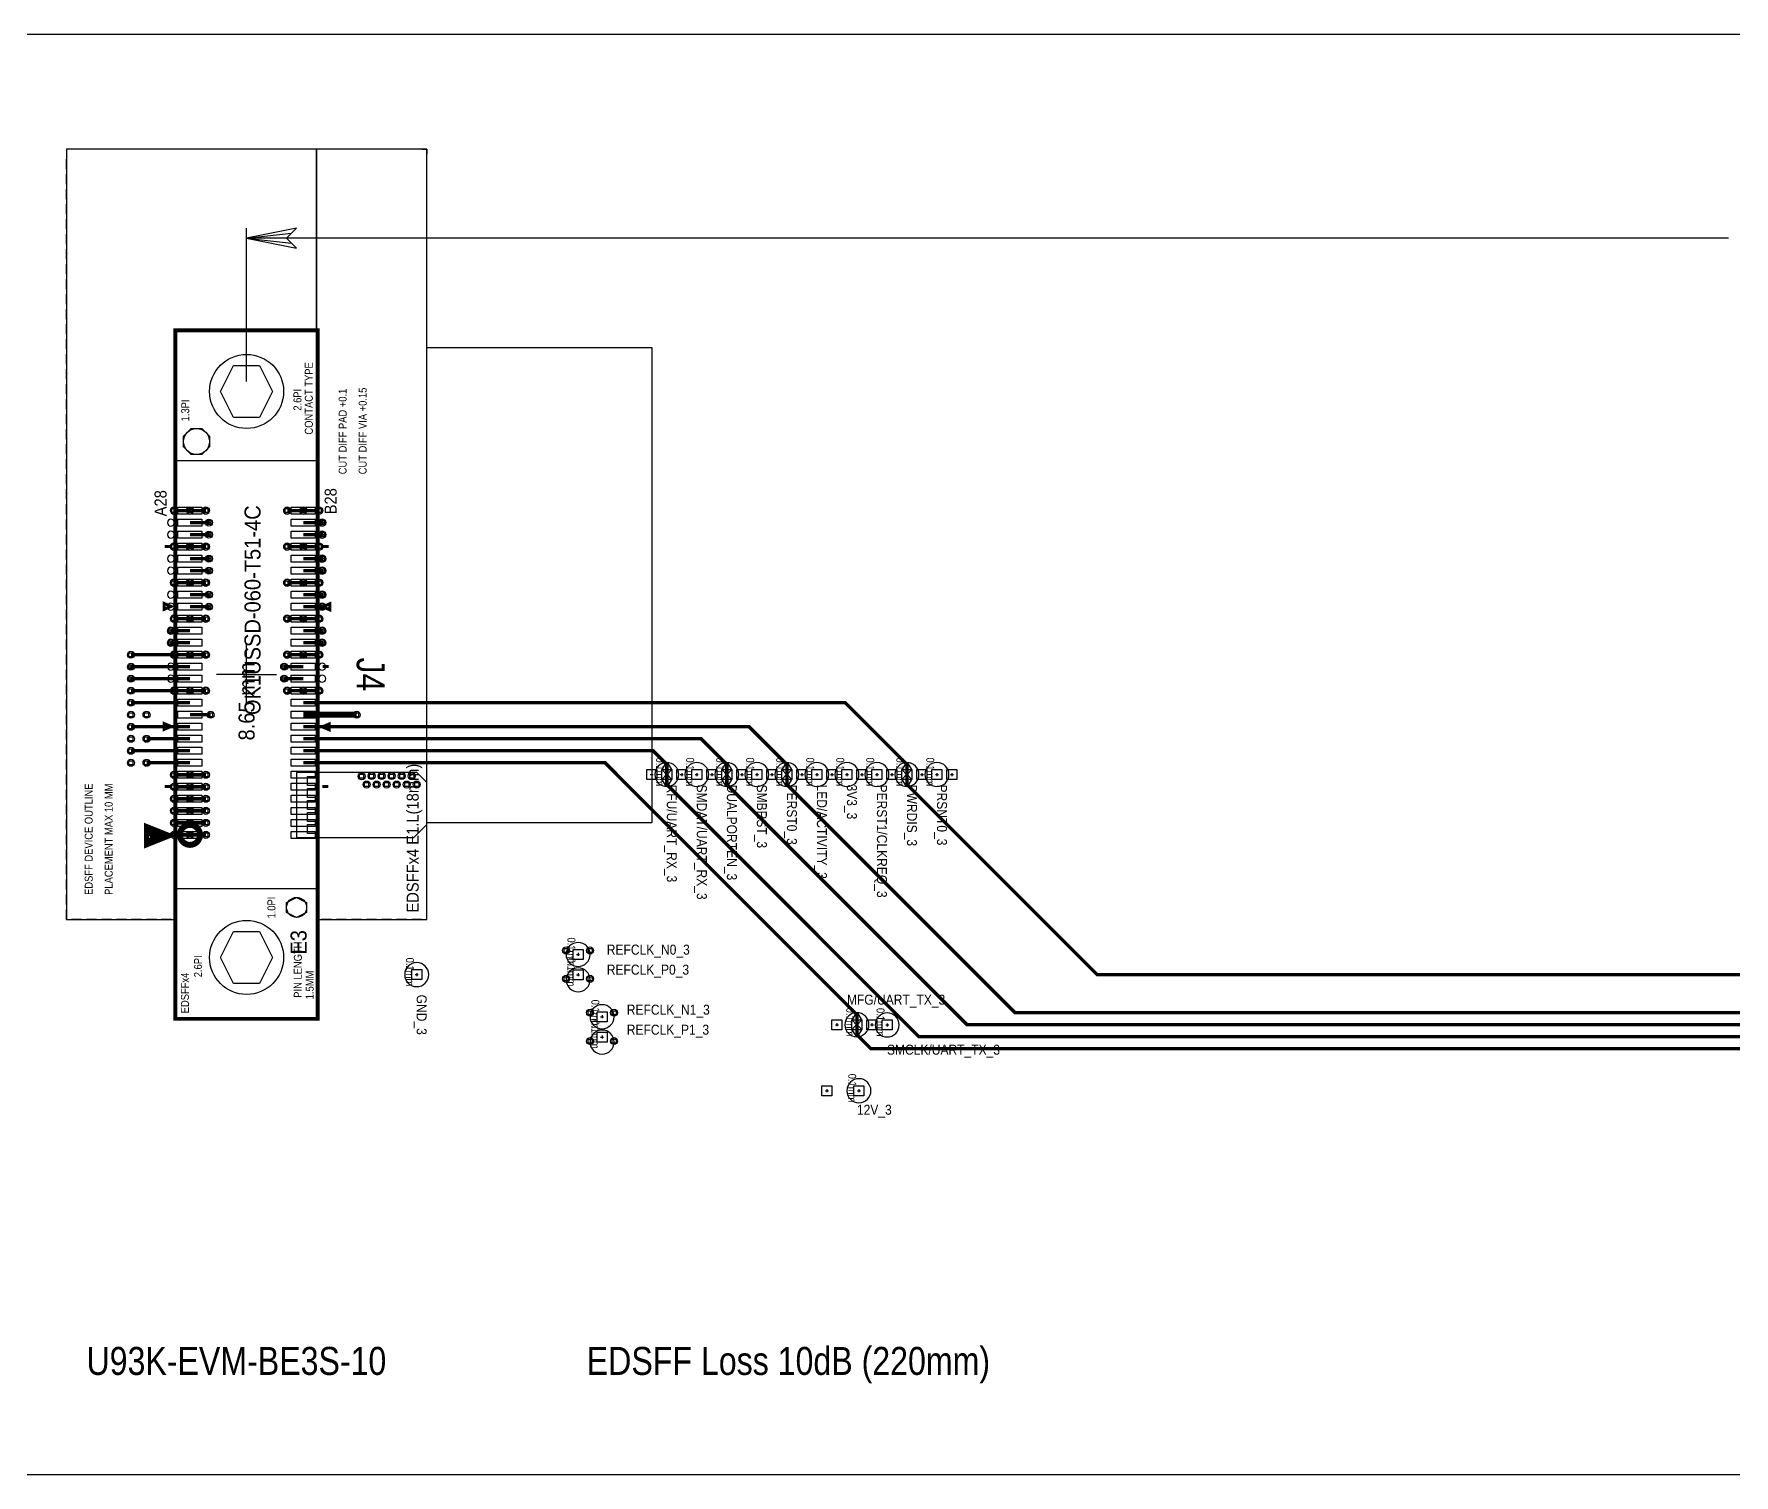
# Model space of a CAD drawing. Extents: x -65 to 700, y -155 to 755.
# Drawn here: x 12.4 to 97.3, y 225 to 297 of the extents above; entities that cross this region are included whole.
import ezdxf
from ezdxf.enums import TextEntityAlignment as Align

# ---------------------------------------------------------------- set-up
doc = ezdxf.new("R2010")
doc.units = 0
for name, color, linetype in [('BOARD_GEOMETRY_DIMENSION', 212, 'CONTINUOUS'), ('BOARD_GEOMETRY_OUTLINE', 254, 'CONTINUOUS'), ('BOARD_GEOMETRY_SILKSCREEN_TOP', 1, 'CONTINUOUS'), ('COMPONENT_VALUE_ASSEMBLY_TOP', 254, 'CONTINUOUS'), ('ETCH_TOP', 72, 'CONTINUOUS'), ('MANUFACTURING_NCBACKDRILL-16-4', 85, 'CONTINUOUS'), ('MANUFACTURING_NCBACKDRILL-16-6', 85, 'CONTINUOUS'), ('MANUFACTURING_NCLEGEND-1-16', 85, 'CONTINUOUS'), ('PACKAGE_GEOMETRY_ASSEMBLY_TOP', 142, 'CONTINUOUS'), ('PACKAGE_GEOMETRY_DISPLAY_TOP', 6, 'CONTINUOUS'), ('PACKAGE_GEOMETRY_PLACE_BOUND_TO', 85, 'CONTINUOUS'), ('PACKAGE_GEOMETRY_SILKSCREEN_TOP', 150, 'CONTINUOUS'), ('PIN_TOP', 72, 'CONTINUOUS'), ('REF_DES_SILKSCREEN_TOP', 150, 'CONTINUOUS'), ('VIA_CLASS_TOP', 72, 'CONTINUOUS')]:
    doc.layers.add(name, color=color, linetype=linetype)

# ---------------------------------------------------------------- blocks, each defined once
blk = doc.blocks.new('FIGURE_SQUARE')
blk.add_lwpolyline([(-0.5, -0.5), (-0.5, 0.5), (0.5, 0.5), (0.5, -0.5)], close=True)
blk = doc.blocks.new('FIGURE_CROSS')
for points in [[(-0.5, 0), (0.5, 0)], [(0, 0.5), (0, -0.5)]]:
    blk.add_lwpolyline(points)
blk = doc.blocks.new('FIGURE_HEX')
blk.add_lwpolyline([(-0.5, 0), (-0.25, 0.5), (0.25, 0.5), (0.5, 0), (0.25, -0.5), (-0.25, -0.5)], close=True)
blk = doc.blocks.new('FIGURE_OCT')
blk.add_lwpolyline([(-0.5, -0.2071), (-0.5, 0.2071), (-0.2071, 0.5), (0.2071, 0.5), (0.5, 0.2071), (0.5, -0.2071), (0.2071, -0.5), (-0.2071, -0.5)], close=True)

msp = doc.modelspace()

# ---------------------------------------------------------------- linework, layer by layer
at = {"layer": 'BOARD_GEOMETRY_DIMENSION'}
for points in [[(23, 286.8), (25.25, 286.55), (25, 286.8), (23, 286.8), (25.25, 287.05), (25.5, 287.3)], [(25.5, 287.3), (23, 286.8), (25.5, 286.3), (25, 286.8), (25.5, 287.3)], [(23, 279.64), (23, 287.3)], [(97.05, 286.8), (23, 286.8)]]:
    msp.add_lwpolyline(points, dxfattribs=at)
at = {"layer": 'BOARD_GEOMETRY_OUTLINE'}
msp.add_lwpolyline([(0, 297), (222.5, 297), (222.5, 260.455, 0.410035), (223, 259.955), (229.75, 259.955), (230, 259.705), (230, 241.725), (229.75, 241.475), (223, 241.475, 0.006409), (222.9875, 241.4752, 0.414214), (222.4998, 240.9875, 0.006409), (222.5, 240.975), (222.5, 225), (0, 225)], format="xyb", close=True, dxfattribs=at)
at = {"layer": 'ETCH_TOP'}
for points, const_width in [([(20.17, 273.185), (19.37, 273.185)], 0.169), ([(20.97, 273.185), (20.17, 273.185)], 0.169), ([(25.03, 273.185), (25.83, 273.185)], 0.169), ([(25.83, 273.185), (26.63, 273.185)], 0.169), ([(20.17, 272.585), (21.12, 272.585)], 0.171), ([(20.17, 271.985), (21.12, 271.985)], 0.171), ([(25.83, 272.585), (26.78, 272.585)], 0.171), ([(25.83, 271.985), (26.78, 271.985)], 0.171), ([(19.37, 271.385), (20.17, 271.385)], 0.169), ([(20.17, 271.385), (20.97, 271.385)], 0.169), ([(25.83, 271.385), (25.03, 271.385)], 0.169), ([(26.63, 271.385), (25.83, 271.385)], 0.169), ([(20.17, 270.785), (21.12, 270.785)], 0.171), ([(20.17, 270.185), (21.12, 270.185)], 0.171), ([(25.83, 270.785), (26.78, 270.785)], 0.171), ([(25.83, 270.185), (26.78, 270.185)], 0.171), ([(20.17, 269.585), (19.37, 269.585)], 0.169), ([(20.97, 269.585), (20.17, 269.585)], 0.169), ([(25.03, 269.585), (25.83, 269.585)], 0.169), ([(25.83, 269.585), (26.63, 269.585)], 0.169), ([(20.17, 268.985), (21.12, 268.985)], 0.171), ([(20.17, 268.385), (21.12, 268.385)], 0.171), ([(25.83, 268.985), (26.78, 268.985)], 0.171), ([(25.83, 268.385), (26.78, 268.385)], 0.171), ([(20.17, 267.785), (19.37, 267.785)], 0.169), ([(20.97, 267.785), (20.17, 267.785)], 0.169), ([(25.03, 267.785), (25.83, 267.785)], 0.169), ([(25.83, 267.785), (26.63, 267.785)], 0.169), ([(20.17, 267.185), (19.22, 267.185)], 0.171), ([(25.83, 267.185), (26.78, 267.185)], 0.171), ([(17.22, 265.985), (19.37, 265.985)], 0.169), ([(20.17, 266.585), (19.22, 266.585)], 0.171), ([(19.37, 265.985), (20.17, 265.985)], 0.169), ([(20.97, 265.985), (20.17, 265.985)], 0.169), ([(25.03, 265.985), (25.83, 265.985)], 0.169), ([(25.83, 266.585), (26.78, 266.585)], 0.171), ([(25.83, 265.985), (26.63, 265.985)], 0.169), ([(20.17, 265.385), (17.22, 265.385)], 0.171), ([(25.83, 265.385), (24.88, 265.385)], 0.171), ([(20.17, 264.785), (17.22, 264.785)], 0.171), ([(19.37, 264.185), (17.22, 264.185)], 0.169), ([(20.17, 264.185), (19.37, 264.185)], 0.169), ([(20.17, 264.185), (20.97, 264.185)], 0.169), ([(25.83, 264.785), (24.88, 264.785)], 0.171), ([(25.03, 264.185), (25.83, 264.185)], 0.169), ([(25.83, 264.185), (26.63, 264.185)], 0.169), ([(20.17, 263.585), (17.22, 263.585)], 0.169), ([(25.83, 263.585), (52.9151, 263.585), (56.0001, 260.5), (56.0001, 260)], 0.169), ([(20.17, 262.985), (21.2, 262.985)], 0.169), ([(25.83, 262.985), (28.5, 262.985)], 0.3), ([(20.17, 262.385), (17.22, 262.385)], 0.169), ([(20.17, 261.785), (18, 261.785)], 0.169), ([(25.83, 262.385), (48.1151, 262.385), (50.0001, 260.5), (50.0001, 260)], 0.169), ([(25.83, 261.785), (45.715, 261.785), (47, 260.5), (47, 260)], 0.169), ([(20.17, 261.185), (17.22, 261.185)], 0.169), ([(25.83, 261.185), (43.3151, 261.185), (44.0001, 260.5), (44.0001, 260)], 0.169), ([(20.17, 260.585), (18, 260.585)], 0.169), ([(20.17, 259.985), (19.37, 259.985)], 0.169), ([(20.97, 259.985), (20.17, 259.985)], 0.169), ([(25.83, 260.585), (40.9151, 260.585), (53.4997, 248.0004), (53.4997, 247.5004)], 0.169), ([(227.43, 246.9), (56.6001, 246.9), (44.0001, 259.5), (44.0001, 260)], 0.169), ([(227.43, 247.5), (59, 247.5), (47, 259.5), (47, 260)], 0.169), ([(227.43, 248.1), (61.4001, 248.1), (50.0001, 259.5), (50.0001, 260)], 0.169), ([(56.0001, 260), (56.0001, 259.5), (65.5001, 250), (225.5, 250), (226.2, 249.3), (227.43, 249.3)], 0.169), ([(20.17, 259.385), (19.37, 259.385)], 0.169), ([(20.97, 259.385), (20.17, 259.385)], 0.169), ([(20.17, 258.785), (19.37, 258.785)], 0.169), ([(20.17, 258.185), (19.37, 258.185)], 0.169), ([(20.97, 258.785), (20.17, 258.785)], 0.169), ([(20.97, 258.185), (20.17, 258.185)], 0.169), ([(20.17, 257.585), (19.37, 257.585)], 0.169), ([(20.97, 257.585), (20.17, 257.585)], 0.169), ([(20.17, 256.985), (19.37, 256.985)], 0.169), ([(20.97, 256.985), (20.17, 256.985)], 0.169), ([(227.43, 246.3), (54.2001, 246.3), (53.4997, 247.0004), (53.4997, 247.5004)], 0.169)]:
    msp.add_lwpolyline(points, dxfattribs=dict(at, const_width=const_width))
for points in [[(31.5, 260.1), (25.5, 260.1), (25.5, 256.85), (31.35, 256.85), (32, 257.5), (32, 259.6)], [(26.05, 259.45), (26.05, 259.9), (26.5, 259.9), (26.5, 259.45)], [(26.05, 258.85), (26.05, 259.3), (26.5, 259.3), (26.5, 258.85)], [(26.05, 258.25), (26.05, 258.7), (26.5, 258.7), (26.5, 258.25)], [(26.05, 257.65), (26.05, 258.1), (26.5, 258.1), (26.5, 257.65)], [(26.05, 257.05), (26.05, 257.5), (26.5, 257.5), (26.5, 257.05)]]:
    msp.add_lwpolyline(points, close=True, dxfattribs=at)
for points in [[(43.9406, 260.5576), (43.7501, 260.25), (44.0001, 259.9789), (44.2501, 260.25), (44.0596, 260.5576, 0.411765)], [(44.0596, 259.4424), (44.2501, 259.75), (44.0001, 260.0211), (43.7501, 259.75), (43.9406, 259.4424, 0.411765)], [(46.9405, 260.5576), (46.75, 260.25), (47, 259.9789), (47.25, 260.25), (47.0595, 260.5576, 0.411765)], [(47.0595, 259.4424), (47.25, 259.75), (47, 260.0211), (46.75, 259.75), (46.9405, 259.4424, 0.411765)], [(49.9406, 260.5576), (49.7501, 260.25), (50.0001, 259.9789), (50.2501, 260.25), (50.0596, 260.5576, 0.411765)], [(50.0596, 259.4424), (50.2501, 259.75), (50.0001, 260.0211), (49.7501, 259.75), (49.9406, 259.4424, 0.411765)], [(55.9406, 260.5576), (55.7501, 260.25), (56.0001, 259.9789), (56.2501, 260.25), (56.0596, 260.5576, 0.411765)], [(56.0596, 259.4424), (56.2501, 259.75), (56.0001, 260.0211), (55.7501, 259.75), (55.9406, 259.4424, 0.411765)], [(53.4402, 248.058), (53.2497, 247.7504), (53.4997, 247.4793), (53.7497, 247.7504), (53.5592, 248.058, 0.411765)], [(53.5592, 246.9428), (53.7497, 247.2504), (53.4997, 247.5215), (53.2497, 247.2504), (53.4402, 246.9428, 0.411765)]]:
    msp.add_lwpolyline(points, format="xyb", close=True, dxfattribs=at)
at = {"layer": 'PACKAGE_GEOMETRY_ASSEMBLY_TOP'}
for points in [[(14.25, 291.25), (14, 291.25), (14, 291)], [(14, 290.25), (14, 290.75)], [(15, 291.25), (14.5, 291.25)], [(15.75, 291.25), (15.25, 291.25)], [(16.5, 291.25), (16, 291.25)], [(17.25, 291.25), (16.75, 291.25)], [(18, 291.25), (17.5, 291.25)], [(18.75, 291.25), (18.25, 291.25)], [(19.5, 291.25), (19, 291.25)], [(20.25, 291.25), (19.75, 291.25)], [(21, 291.25), (20.5, 291.25)], [(21.75, 291.25), (21.25, 291.25)], [(22.5, 291.25), (22, 291.25)], [(23.25, 291.25), (22.75, 291.25)], [(24, 291.25), (23.5, 291.25)], [(24.75, 291.25), (24.25, 291.25)], [(25.5, 291.25), (25, 291.25)], [(26.25, 291.25), (25.75, 291.25)], [(27, 291.25), (26.5, 291.25)], [(27.75, 291.25), (27.25, 291.25)], [(28.5, 291.25), (28, 291.25)], [(29.25, 291.25), (28.75, 291.25)], [(30, 291.25), (29.5, 291.25)], [(30.75, 291.25), (30.25, 291.25)], [(31.5, 291.25), (31, 291.25)], [(31.75, 291.25), (32, 291.25), (32, 291)], [(32, 290.25), (32, 290.75)], [(14, 289.5), (14, 290)], [(32, 289.5), (32, 290)], [(14, 288.75), (14, 289.25)], [(32, 288.75), (32, 289.25)], [(14, 288), (14, 288.5)], [(32, 288), (32, 288.5)], [(14, 287.25), (14, 287.75)], [(32, 287.25), (32, 287.75)], [(14, 286.5), (14, 287)], [(32, 286.5), (32, 287)], [(14, 285.75), (14, 286.25)], [(14, 285), (14, 285.5)], [(32, 285.75), (32, 286.25)], [(32, 285), (32, 285.5)], [(14, 284.25), (14, 284.75)], [(32, 284.25), (32, 284.75)], [(14, 283.5), (14, 284)], [(32, 283.5), (32, 284)], [(14, 282.75), (14, 283.25)], [(32, 282.75), (32, 283.25)], [(14, 282), (14, 282.5)], [(19.5, 247.86), (26.5, 247.86), (26.5, 282.14), (19.5, 282.14), (19.5, 247.86)], [(32, 282), (32, 282.5)], [(14, 281.25), (14, 281.75)], [(32, 281.25), (32, 281.75)], [(32, 281.335), (43.25, 281.335), (43.25, 257.585), (32, 257.585)], [(14, 280.5), (14, 281)], [(32, 280.5), (32, 281)], [(14, 279.75), (14, 280.25)], [(14, 279), (14, 279.5)], [(32, 279.75), (32, 280.25)], [(32, 279), (32, 279.5)], [(14, 278.25), (14, 278.75)], [(32, 278.25), (32, 278.75)], [(14, 277.5), (14, 278)], [(32, 277.5), (32, 278)], [(14, 276.75), (14, 277.25)], [(32, 276.75), (32, 277.25)], [(14, 276), (14, 276.5)], [(32, 276), (32, 276.5)], [(14, 275.25), (14, 275.75)], [(19.5, 275.69), (26.5, 275.69)], [(32, 275.25), (32, 275.75)], [(14, 274.5), (14, 275)], [(32, 274.5), (32, 275)], [(14, 273.75), (14, 274.25)], [(32, 273.75), (32, 274.25)], [(14, 273), (14, 273.5)], [(14, 272.25), (14, 272.75)], [(32, 273), (32, 273.5)], [(32, 272.25), (32, 272.75)], [(14, 271.5), (14, 272)], [(32, 271.5), (32, 272)], [(14, 270.75), (14, 271.25)], [(32, 270.75), (32, 271.25)], [(14, 270), (14, 270.5)], [(32, 270), (32, 270.5)], [(14, 269.25), (14, 269.75)], [(32, 269.25), (32, 269.75)], [(14, 268.5), (14, 269)], [(32, 268.5), (32, 269)], [(14, 267.75), (14, 268.25)], [(32, 267.75), (32, 268.25)], [(14, 267), (14, 267.5)], [(32, 267), (32, 267.5)], [(14, 266.25), (14, 266.75)], [(14, 265.5), (14, 266)], [(23, 263.5), (23, 266.5)], [(32, 266.25), (32, 266.75)], [(32, 265.5), (32, 266)], [(14, 264.75), (14, 265.25)], [(32, 264.75), (32, 265.25)], [(14, 264), (14, 264.5)], [(23, 265), (21.5, 265)], [(23, 265), (24.5, 265)], [(32, 264), (32, 264.5)], [(14, 263.25), (14, 263.75)], [(32, 263.25), (32, 263.75)], [(14, 262.5), (14, 263)], [(32, 262.5), (32, 263)], [(14, 261.75), (14, 262.25)], [(32, 261.75), (32, 262.25)], [(14, 261), (14, 261.5)], [(32, 261), (32, 261.5)], [(14, 260.25), (14, 260.75)], [(14, 259.5), (14, 260)], [(32, 260.25), (32, 260.75)], [(32, 259.5), (32, 260)], [(14, 258.75), (14, 259.25)], [(32, 258.75), (32, 259.25)], [(14, 258), (14, 258.5)], [(32, 258), (32, 258.5)], [(14, 257.25), (14, 257.75)], [(32, 257.25), (32, 257.75)], [(14, 256.5), (14, 257)], [(32, 256.5), (32, 257)], [(14, 255.75), (14, 256.25)], [(32, 255.75), (32, 256.25)], [(14, 255), (14, 255.5)], [(32, 255), (32, 255.5)], [(14, 254.25), (14, 254.75)], [(19.5, 254.31), (26.5, 254.31)], [(32, 254.25), (32, 254.75)], [(14, 253.5), (14, 254)], [(14, 252.75), (14, 253.25)], [(32, 253.5), (32, 254)], [(32, 252.75), (32, 253.25)], [(14.75, 252.75), (14.25, 252.75)], [(15.5, 252.75), (15, 252.75)], [(16.25, 252.75), (15.75, 252.75)], [(17, 252.75), (16.5, 252.75)], [(17.75, 252.75), (17.25, 252.75)], [(18.5, 252.75), (18, 252.75)], [(19.25, 252.75), (18.75, 252.75)], [(27.25, 252.75), (26.75, 252.75)], [(28, 252.75), (27.5, 252.75)], [(28.75, 252.75), (28.25, 252.75)], [(29.5, 252.75), (29, 252.75)], [(30.25, 252.75), (29.75, 252.75)], [(31, 252.75), (30.5, 252.75)], [(31.75, 252.75), (31.25, 252.75)]]:
    msp.add_lwpolyline(points, dxfattribs=at)
for points in [[(19.395, 272.585, 1), (19.045, 272.585, 1)], [(19.545, 273.185, 1), (19.195, 273.185, 1)], [(20.345, 273.185, 1), (19.995, 273.185, 1)], [(21.145, 273.185, 1), (20.795, 273.185, 1)], [(25.205, 273.185, 1), (24.855, 273.185, 1)], [(26.005, 273.185, 1), (25.655, 273.185, 1)], [(26.805, 273.185, 1), (26.455, 273.185, 1)], [(26.955, 272.585, 1), (26.605, 272.585, 1)], [(19.395, 271.985, 1), (19.045, 271.985, 1)], [(26.955, 271.985, 1), (26.605, 271.985, 1)], [(19.545, 271.385, 1), (19.195, 271.385, 1)], [(20.345, 271.385, 1), (19.995, 271.385, 1)], [(21.145, 271.385, 1), (20.795, 271.385, 1)], [(25.205, 271.385, 1), (24.855, 271.385, 1)], [(26.005, 271.385, 1), (25.655, 271.385, 1)], [(26.805, 271.385, 1), (26.455, 271.385, 1)], [(19.395, 270.785, 1), (19.045, 270.785, 1)], [(19.395, 270.185, 1), (19.045, 270.185, 1)], [(26.955, 270.785, 1), (26.605, 270.785, 1)], [(26.955, 270.185, 1), (26.605, 270.185, 1)], [(19.545, 269.585, 1), (19.195, 269.585, 1)], [(20.345, 269.585, 1), (19.995, 269.585, 1)], [(21.145, 269.585, 1), (20.795, 269.585, 1)], [(25.205, 269.585, 1), (24.855, 269.585, 1)], [(26.005, 269.585, 1), (25.655, 269.585, 1)], [(26.805, 269.585, 1), (26.455, 269.585, 1)], [(19.395, 268.985, 1), (19.045, 268.985, 1)], [(19.395, 268.385, 1), (19.045, 268.385, 1)], [(26.955, 268.985, 1), (26.605, 268.985, 1)], [(26.955, 268.385, 1), (26.605, 268.385, 1)], [(19.545, 267.785, 1), (19.195, 267.785, 1)], [(20.345, 267.785, 1), (19.995, 267.785, 1)], [(21.145, 267.785, 1), (20.795, 267.785, 1)], [(25.205, 267.785, 1), (24.855, 267.785, 1)], [(26.005, 267.785, 1), (25.655, 267.785, 1)], [(26.805, 267.785, 1), (26.455, 267.785, 1)], [(19.395, 267.185, 1), (19.045, 267.185, 1)], [(19.395, 266.585, 1), (19.045, 266.585, 1)], [(26.955, 267.185, 1), (26.605, 267.185, 1)], [(26.955, 266.585, 1), (26.605, 266.585, 1)], [(19.545, 265.985, 1), (19.195, 265.985, 1)], [(20.345, 265.985, 1), (19.995, 265.985, 1)], [(21.145, 265.985, 1), (20.795, 265.985, 1)], [(25.205, 265.985, 1), (24.855, 265.985, 1)], [(26.005, 265.985, 1), (25.655, 265.985, 1)], [(26.805, 265.985, 1), (26.455, 265.985, 1)], [(19.395, 265.385, 1), (19.045, 265.385, 1)], [(26.955, 265.385, 1), (26.605, 265.385, 1)], [(19.395, 264.785, 1), (19.045, 264.785, 1)], [(19.545, 264.185, 1), (19.195, 264.185, 1)], [(20.345, 264.185, 1), (19.995, 264.185, 1)], [(21.145, 264.185, 1), (20.795, 264.185, 1)], [(25.205, 264.185, 1), (24.855, 264.185, 1)], [(26.005, 264.185, 1), (25.655, 264.185, 1)], [(26.805, 264.185, 1), (26.455, 264.185, 1)], [(26.955, 264.785, 1), (26.605, 264.785, 1)]]:
    msp.add_lwpolyline(points, format="xyb", close=True, dxfattribs=at)
at = {"layer": 'PACKAGE_GEOMETRY_ASSEMBLY_TOP', "const_width": 0.3}
msp.add_lwpolyline([(20.67, 256.985, 1), (19.67, 256.985, 1), (20.67, 256.985)], format="xyb", dxfattribs=at)
at = {"layer": 'PACKAGE_GEOMETRY_PLACE_BOUND_TO'}
for points in [[(14, 252.75), (19.5, 252.75), (19.5, 282.14), (26.5, 282.14), (26.5, 291.25), (14, 291.25)], [(32, 291.25), (26.5, 291.25), (26.5, 252.75), (32, 252.75)], [(19.5, 247.86), (26.5, 247.86), (26.5, 282.14), (19.5, 282.14)], [(43.25, 257.585), (32, 257.585), (32, 281.335), (43.25, 281.335)]]:
    msp.add_lwpolyline(points, close=True, dxfattribs=at)
for points in [[(44.6001, 260, 1), (43.4001, 260, 1)], [(46.1, 260, 1), (44.9, 260, 1)], [(47.6, 260, 1), (46.4, 260, 1)], [(49.1, 260, 1), (47.9, 260, 1)], [(50.6001, 260, 1), (49.4001, 260, 1)], [(52.1, 260, 1), (50.9, 260, 1)], [(53.6, 260, 1), (52.4, 260, 1)], [(55.1, 260, 1), (53.9, 260, 1)], [(56.6001, 260, 1), (55.4001, 260, 1)], [(58.1, 260, 1), (56.9, 260, 1)], [(40.1662, 251.009, 1), (38.9662, 251.009, 1)], [(32.1, 250, 1), (30.9, 250, 1)], [(40.1662, 249.741, 1), (38.9662, 249.741, 1)], [(41.3639, 247.9, 1), (40.1639, 247.9, 1)], [(54.0997, 247.5004, 1), (52.8997, 247.5004, 1)], [(55.6146, 247.4854, 1), (54.4146, 247.4854, 1)], [(41.3639, 246.632, 1), (40.1639, 246.632, 1)], [(54.2, 244.2, 1), (53, 244.2, 1)]]:
    msp.add_lwpolyline(points, format="xyb", close=True, dxfattribs=at)
at = {"layer": 'PACKAGE_GEOMETRY_SILKSCREEN_TOP'}
for points, const_width in [([(19.42, 271.89), (19.42, 282.22), (26.58, 282.22), (26.58, 247.78), (19.42, 247.78), (19.42, 271.89)], 0.15), ([(19.2, 271.4), (18.9, 271.4)], 0.15), ([(27.1, 271.4), (26.8, 271.4)], 0.15), ([(19.225, 268.4), (18.875, 268.55), (18.875, 268.25), (19.225, 268.4)], 0.15), ([(26.805, 268.38), (27.155, 268.23), (27.155, 268.53), (26.805, 268.38)], 0.15), ([(19.2, 265.4), (18.9, 265.4)], 0.15), ([(27.1, 265.4), (26.8, 265.4)], 0.15), ([(19.225, 262.4), (18.875, 262.55), (18.875, 262.25), (19.225, 262.4)], 0.15), ([(26.785, 262.38), (27.135, 262.23), (27.135, 262.53), (26.785, 262.38)], 0.15), ([(19.2, 259.4), (18.9, 259.4)], 0.15), ([(27.08, 259.4), (26.78, 259.4)], 0.15), ([(19.218, 256.9442), (17.968, 257.4442), (17.968, 256.4442), (19.218, 256.9442), (18.018, 257.2942), (18.018, 256.6442), (18.918, 256.9442), (18.118, 257.1442), (18.118, 256.7942), (18.668, 256.9442), (18.168, 256.9442)], 0.2)]:
    msp.add_lwpolyline(points, dxfattribs=dict(at, const_width=const_width))
at = {"layer": 'PIN_TOP'}
for points in [[(20.77, 273.01), (19.57, 273.01), (19.57, 273.36), (20.77, 273.36)], [(20.77, 272.41), (19.57, 272.41), (19.57, 272.76), (20.77, 272.76)], [(26.43, 273.01), (25.23, 273.01), (25.23, 273.36), (26.43, 273.36)], [(26.43, 272.41), (25.23, 272.41), (25.23, 272.76), (26.43, 272.76)], [(20.77, 271.81), (19.57, 271.81), (19.57, 272.16), (20.77, 272.16)], [(26.43, 271.81), (25.23, 271.81), (25.23, 272.16), (26.43, 272.16)], [(20.77, 271.21), (19.57, 271.21), (19.57, 271.56), (20.77, 271.56)], [(26.43, 271.21), (25.23, 271.21), (25.23, 271.56), (26.43, 271.56)], [(20.77, 270.61), (19.57, 270.61), (19.57, 270.96), (20.77, 270.96)], [(20.77, 270.01), (19.57, 270.01), (19.57, 270.36), (20.77, 270.36)], [(26.43, 270.61), (25.23, 270.61), (25.23, 270.96), (26.43, 270.96)], [(26.43, 270.01), (25.23, 270.01), (25.23, 270.36), (26.43, 270.36)], [(20.77, 269.41), (19.57, 269.41), (19.57, 269.76), (20.77, 269.76)], [(26.43, 269.41), (25.23, 269.41), (25.23, 269.76), (26.43, 269.76)], [(20.77, 268.81), (19.57, 268.81), (19.57, 269.16), (20.77, 269.16)], [(20.77, 268.21), (19.57, 268.21), (19.57, 268.56), (20.77, 268.56)], [(26.43, 268.81), (25.23, 268.81), (25.23, 269.16), (26.43, 269.16)], [(26.43, 268.21), (25.23, 268.21), (25.23, 268.56), (26.43, 268.56)], [(20.77, 267.61), (19.57, 267.61), (19.57, 267.96), (20.77, 267.96)], [(26.43, 267.61), (25.23, 267.61), (25.23, 267.96), (26.43, 267.96)], [(20.77, 267.01), (19.57, 267.01), (19.57, 267.36), (20.77, 267.36)], [(20.77, 266.41), (19.57, 266.41), (19.57, 266.76), (20.77, 266.76)], [(26.43, 267.01), (25.23, 267.01), (25.23, 267.36), (26.43, 267.36)], [(26.43, 266.41), (25.23, 266.41), (25.23, 266.76), (26.43, 266.76)], [(20.77, 265.81), (19.57, 265.81), (19.57, 266.16), (20.77, 266.16)], [(26.43, 265.81), (25.23, 265.81), (25.23, 266.16), (26.43, 266.16)], [(20.77, 265.21), (19.57, 265.21), (19.57, 265.56), (20.77, 265.56)], [(26.43, 265.21), (25.23, 265.21), (25.23, 265.56), (26.43, 265.56)], [(20.77, 264.61), (19.57, 264.61), (19.57, 264.96), (20.77, 264.96)], [(20.77, 264.01), (19.57, 264.01), (19.57, 264.36), (20.77, 264.36)], [(26.43, 264.61), (25.23, 264.61), (25.23, 264.96), (26.43, 264.96)], [(26.43, 264.01), (25.23, 264.01), (25.23, 264.36), (26.43, 264.36)], [(20.77, 263.41), (19.57, 263.41), (19.57, 263.76), (20.77, 263.76)], [(26.43, 263.41), (25.23, 263.41), (25.23, 263.76), (26.43, 263.76)], [(20.77, 262.81), (19.57, 262.81), (19.57, 263.16), (20.77, 263.16)], [(20.77, 262.21), (19.57, 262.21), (19.57, 262.56), (20.77, 262.56)], [(26.43, 262.81), (25.23, 262.81), (25.23, 263.16), (26.43, 263.16)], [(26.43, 262.21), (25.23, 262.21), (25.23, 262.56), (26.43, 262.56)], [(20.77, 261.61), (19.57, 261.61), (19.57, 261.96), (20.77, 261.96)], [(26.43, 261.61), (25.23, 261.61), (25.23, 261.96), (26.43, 261.96)], [(20.77, 261.01), (19.57, 261.01), (19.57, 261.36), (20.77, 261.36)], [(26.43, 261.01), (25.23, 261.01), (25.23, 261.36), (26.43, 261.36)], [(20.77, 260.41), (19.57, 260.41), (19.57, 260.76), (20.77, 260.76)], [(20.77, 259.81), (19.57, 259.81), (19.57, 260.16), (20.77, 260.16)], [(26.43, 260.41), (25.23, 260.41), (25.23, 260.76), (26.43, 260.76)], [(26.43, 259.81), (25.23, 259.81), (25.23, 260.16), (26.43, 260.16)], [(43.7501, 260.25), (44.2501, 260.25), (44.2501, 259.75), (43.7501, 259.75)], [(45.25, 260.25), (45.75, 260.25), (45.75, 259.75), (45.25, 259.75)], [(46.75, 260.25), (47.25, 260.25), (47.25, 259.75), (46.75, 259.75)], [(48.25, 260.25), (48.75, 260.25), (48.75, 259.75), (48.25, 259.75)], [(49.7501, 260.25), (50.2501, 260.25), (50.2501, 259.75), (49.7501, 259.75)], [(51.25, 260.25), (51.75, 260.25), (51.75, 259.75), (51.25, 259.75)], [(52.75, 260.25), (53.25, 260.25), (53.25, 259.75), (52.75, 259.75)], [(54.25, 260.25), (54.75, 260.25), (54.75, 259.75), (54.25, 259.75)], [(55.7501, 260.25), (56.2501, 260.25), (56.2501, 259.75), (55.7501, 259.75)], [(57.25, 260.25), (57.75, 260.25), (57.75, 259.75), (57.25, 259.75)], [(20.77, 259.21), (19.57, 259.21), (19.57, 259.56), (20.77, 259.56)], [(26.43, 259.21), (25.23, 259.21), (25.23, 259.56), (26.43, 259.56)], [(20.77, 258.61), (19.57, 258.61), (19.57, 258.96), (20.77, 258.96)], [(20.77, 258.01), (19.57, 258.01), (19.57, 258.36), (20.77, 258.36)], [(26.43, 258.61), (25.23, 258.61), (25.23, 258.96), (26.43, 258.96)], [(26.43, 258.01), (25.23, 258.01), (25.23, 258.36), (26.43, 258.36)], [(20.77, 257.41), (19.57, 257.41), (19.57, 257.76), (20.77, 257.76)], [(26.43, 257.41), (25.23, 257.41), (25.23, 257.76), (26.43, 257.76)], [(20.77, 256.81), (19.57, 256.81), (19.57, 257.16), (20.77, 257.16)], [(26.43, 256.81), (25.23, 256.81), (25.23, 257.16), (26.43, 257.16)], [(39.3162, 251.259), (39.8162, 251.259), (39.8162, 250.759), (39.3162, 250.759)], [(31.25, 250.25), (31.75, 250.25), (31.75, 249.75), (31.25, 249.75)], [(39.3162, 250.241), (39.8162, 250.241), (39.8162, 249.741), (39.3162, 249.741)], [(40.5139, 248.15), (41.0139, 248.15), (41.0139, 247.65), (40.5139, 247.65)], [(53.2497, 247.7504), (53.7497, 247.7504), (53.7497, 247.2504), (53.2497, 247.2504)], [(54.7646, 247.7354), (55.2646, 247.7354), (55.2646, 247.2354), (54.7646, 247.2354)], [(40.5139, 247.132), (41.0139, 247.132), (41.0139, 246.632), (40.5139, 246.632)], [(53.35, 244.45), (53.85, 244.45), (53.85, 243.95), (53.35, 243.95)]]:
    msp.add_lwpolyline(points, close=True, dxfattribs=at)
for centre, radius in [((23, 279.14), 1.85), ((20.5, 276.64), 0.65), ((25.5, 253.36), 0.5), ((23, 250.86), 1.85)]:
    msp.add_circle(centre, radius, dxfattribs=at)
at = {"layer": 'VIA_CLASS_TOP'}
for points in [[(43, 259.75), (43, 260.25), (43.5, 260.25), (43.5, 259.75)], [(44.5001, 259.75), (44.5001, 260.25), (45.0001, 260.25), (45.0001, 259.75)], [(46, 259.75), (46, 260.25), (46.5, 260.25), (46.5, 259.75)], [(47.5, 259.75), (47.5, 260.25), (48, 260.25), (48, 259.75)], [(49, 259.75), (49, 260.25), (49.5, 260.25), (49.5, 259.75)], [(50.5001, 259.75), (50.5001, 260.25), (51.0001, 260.25), (51.0001, 259.75)], [(52, 259.75), (52, 260.25), (52.5, 260.25), (52.5, 259.75)], [(53.5, 259.75), (53.5, 260.25), (54, 260.25), (54, 259.75)], [(55, 259.75), (55, 260.25), (55.5, 260.25), (55.5, 259.75)], [(56.5001, 259.75), (56.5001, 260.25), (57.0001, 260.25), (57.0001, 259.75)], [(58, 259.75), (58, 260.25), (58.5, 260.25), (58.5, 259.75)], [(52.25, 247.25), (52.25, 247.75), (52.75, 247.75), (52.75, 247.25)], [(54, 247.25), (54, 247.75), (54.5, 247.75), (54.5, 247.25)], [(51.75, 243.95), (51.75, 244.45), (52.25, 244.45), (52.25, 243.95)]]:
    msp.add_lwpolyline(points, close=True, dxfattribs=at)
for centre in [(19.37, 273.185), (20.17, 273.185), (20.97, 273.185), (21.12, 272.585), (25.03, 273.185), (25.83, 273.185), (26.63, 273.185), (26.78, 272.585), (21.12, 271.985), (26.78, 271.985), (19.37, 271.385), (20.17, 271.385), (20.97, 271.385), (25.03, 271.385), (25.83, 271.385), (26.63, 271.385), (21.12, 270.785), (21.12, 270.185), (26.78, 270.785), (26.78, 270.185), (19.37, 269.585), (20.17, 269.585), (20.97, 269.585), (25.03, 269.585), (25.83, 269.585), (26.63, 269.585), (21.12, 268.985), (21.12, 268.385), (26.78, 268.985), (26.78, 268.385), (19.37, 267.785), (20.17, 267.785), (20.97, 267.785), (25.03, 267.785), (25.83, 267.785), (26.63, 267.785), (19.22, 267.185), (19.22, 266.585), (26.78, 267.185), (26.78, 266.585), (17.22, 265.985), (19.37, 265.985), (20.17, 265.985), (20.97, 265.985), (25.03, 265.985), (25.83, 265.985), (26.63, 265.985), (17.22, 265.385), (24.88, 265.385), (17.22, 264.785), (17.22, 264.185), (19.37, 264.185), (20.17, 264.185), (20.97, 264.185), (24.88, 264.785), (25.03, 264.185), (25.83, 264.185), (26.63, 264.185), (17.22, 263.585), (17.22, 262.985), (17.22, 262.385), (18, 262.985), (21.2, 262.985), (28.5, 262.985), (17.22, 261.785), (18, 261.785), (17.22, 261.185), (17.22, 260.585), (18, 260.585), (19.37, 259.985), (20.17, 259.985), (20.97, 259.985), (28.75, 259.91), (29.25, 259.925), (29.75, 259.925), (30.25, 259.925), (30.75, 259.925), (31.25, 259.925), (19.37, 259.385), (20.17, 259.385), (20.97, 259.385), (29, 259.5), (29.5, 259.5), (30, 259.5), (30.5, 259.5), (31, 259.5), (31.5, 259.5), (19.37, 258.785), (19.37, 258.185), (20.17, 258.785), (20.17, 258.185), (20.97, 258.785), (20.97, 258.185), (19.37, 257.585), (20.17, 257.585), (20.97, 257.585), (19.37, 256.985), (20.17, 256.985), (20.97, 256.985), (38.9662, 251.209), (40.1662, 251.209), (38.9662, 249.791), (40.1662, 249.791), (40.1639, 248.1), (41.3639, 248.1), (40.1639, 246.682), (41.3639, 246.682)]:
    msp.add_circle(centre, 0.175, dxfattribs=at)

# ---------------------------------------------------------------- block references
at = {"layer": 'MANUFACTURING_NCBACKDRILL-16-4'}
for p, xscale, yscale in [((26.78, 272.585), 0.2, 0.2), ((26.78, 271.985), 0.2, 0.2), ((26.78, 270.785), 0.2, 0.2), ((26.78, 270.185), 0.2, 0.2), ((26.78, 268.985), 0.2, 0.2), ((26.78, 268.385), 0.2, 0.2), ((26.78, 267.185), 0.2, 0.2), ((26.78, 266.585), 0.2, 0.2), ((24.88, 265.385), 0.2, 0.2), ((24.88, 264.785), 0.2, 0.2), ((39.5662, 251.009), 0.15, 0.15), ((39.5662, 249.991), 0.15, 0.15)]:
    msp.add_blockref('FIGURE_CROSS', p, dxfattribs=dict(at, xscale=xscale, yscale=yscale))
at = {"layer": 'MANUFACTURING_NCBACKDRILL-16-6'}
for p, xscale, yscale in [((21.12, 272.585), 0.2, 0.2), ((21.12, 271.985), 0.2, 0.2), ((21.12, 270.785), 0.2, 0.2), ((21.12, 270.185), 0.2, 0.2), ((21.12, 268.985), 0.2, 0.2), ((21.12, 268.385), 0.2, 0.2), ((19.22, 267.185), 0.2, 0.2), ((19.22, 266.585), 0.2, 0.2), ((17.22, 265.385), 0.2, 0.2), ((17.22, 264.785), 0.2, 0.2), ((40.7639, 247.9), 0.15, 0.15), ((40.7639, 246.882), 0.15, 0.15)]:
    msp.add_blockref('FIGURE_CROSS', p, dxfattribs=dict(at, xscale=xscale, yscale=yscale))
at = {"layer": 'MANUFACTURING_NCLEGEND-1-16'}
for name, p, xscale, yscale in [('FIGURE_HEX', (23, 279.14), 2.6, 2.6), ('FIGURE_OCT', (20.5, 276.64), 1.3, 1.3), ('FIGURE_SQUARE', (19.37, 273.185), 0.2, 0.2), ('FIGURE_SQUARE', (20.17, 273.185), 0.2, 0.2), ('FIGURE_SQUARE', (20.97, 273.185), 0.2, 0.2), ('FIGURE_SQUARE', (25.03, 273.185), 0.2, 0.2), ('FIGURE_SQUARE', (25.83, 273.185), 0.2, 0.2), ('FIGURE_SQUARE', (26.63, 273.185), 0.2, 0.2), ('FIGURE_SQUARE', (21.12, 272.585), 0.2, 0.2), ('FIGURE_SQUARE', (21.12, 271.985), 0.2, 0.2), ('FIGURE_SQUARE', (26.78, 272.585), 0.2, 0.2), ('FIGURE_SQUARE', (26.78, 271.985), 0.2, 0.2), ('FIGURE_SQUARE', (19.37, 271.385), 0.2, 0.2), ('FIGURE_SQUARE', (20.17, 271.385), 0.2, 0.2), ('FIGURE_SQUARE', (20.97, 271.385), 0.2, 0.2), ('FIGURE_SQUARE', (25.03, 271.385), 0.2, 0.2), ('FIGURE_SQUARE', (25.83, 271.385), 0.2, 0.2), ('FIGURE_SQUARE', (26.63, 271.385), 0.2, 0.2), ('FIGURE_SQUARE', (21.12, 270.785), 0.2, 0.2), ('FIGURE_SQUARE', (21.12, 270.185), 0.2, 0.2), ('FIGURE_SQUARE', (26.78, 270.785), 0.2, 0.2), ('FIGURE_SQUARE', (26.78, 270.185), 0.2, 0.2), ('FIGURE_SQUARE', (19.37, 269.585), 0.2, 0.2), ('FIGURE_SQUARE', (20.17, 269.585), 0.2, 0.2), ('FIGURE_SQUARE', (20.97, 269.585), 0.2, 0.2), ('FIGURE_SQUARE', (25.03, 269.585), 0.2, 0.2), ('FIGURE_SQUARE', (25.83, 269.585), 0.2, 0.2), ('FIGURE_SQUARE', (26.63, 269.585), 0.2, 0.2), ('FIGURE_SQUARE', (21.12, 268.985), 0.2, 0.2), ('FIGURE_SQUARE', (21.12, 268.385), 0.2, 0.2), ('FIGURE_SQUARE', (26.78, 268.985), 0.2, 0.2), ('FIGURE_SQUARE', (26.78, 268.385), 0.2, 0.2), ('FIGURE_SQUARE', (19.37, 267.785), 0.2, 0.2), ('FIGURE_SQUARE', (20.17, 267.785), 0.2, 0.2), ('FIGURE_SQUARE', (20.97, 267.785), 0.2, 0.2), ('FIGURE_SQUARE', (25.03, 267.785), 0.2, 0.2), ('FIGURE_SQUARE', (25.83, 267.785), 0.2, 0.2), ('FIGURE_SQUARE', (26.63, 267.785), 0.2, 0.2), ('FIGURE_SQUARE', (19.22, 267.185), 0.2, 0.2), ('FIGURE_SQUARE', (26.78, 267.185), 0.2, 0.2), ('FIGURE_SQUARE', (17.22, 265.985), 0.2, 0.2), ('FIGURE_SQUARE', (19.22, 266.585), 0.2, 0.2), ('FIGURE_SQUARE', (19.37, 265.985), 0.2, 0.2), ('FIGURE_SQUARE', (20.17, 265.985), 0.2, 0.2), ('FIGURE_SQUARE', (20.97, 265.985), 0.2, 0.2), ('FIGURE_SQUARE', (25.03, 265.985), 0.2, 0.2), ('FIGURE_SQUARE', (25.83, 265.985), 0.2, 0.2), ('FIGURE_SQUARE', (26.63, 265.985), 0.2, 0.2), ('FIGURE_SQUARE', (26.78, 266.585), 0.2, 0.2), ('FIGURE_SQUARE', (17.22, 265.385), 0.2, 0.2), ('FIGURE_SQUARE', (24.88, 265.385), 0.2, 0.2), ('FIGURE_SQUARE', (17.22, 264.785), 0.2, 0.2), ('FIGURE_SQUARE', (17.22, 264.185), 0.2, 0.2), ('FIGURE_SQUARE', (19.37, 264.185), 0.2, 0.2), ('FIGURE_SQUARE', (20.17, 264.185), 0.2, 0.2), ('FIGURE_SQUARE', (20.97, 264.185), 0.2, 0.2), ('FIGURE_SQUARE', (24.88, 264.785), 0.2, 0.2), ('FIGURE_SQUARE', (25.03, 264.185), 0.2, 0.2), ('FIGURE_SQUARE', (25.83, 264.185), 0.2, 0.2), ('FIGURE_SQUARE', (26.63, 264.185), 0.2, 0.2), ('FIGURE_SQUARE', (17.22, 263.585), 0.2, 0.2), ('FIGURE_SQUARE', (17.22, 262.985), 0.2, 0.2), ('FIGURE_SQUARE', (18, 262.985), 0.2, 0.2), ('FIGURE_SQUARE', (21.2, 262.985), 0.2, 0.2), ('FIGURE_SQUARE', (28.5, 262.985), 0.2, 0.2), ('FIGURE_SQUARE', (17.22, 262.385), 0.2, 0.2), ('FIGURE_SQUARE', (17.22, 261.785), 0.2, 0.2), ('FIGURE_SQUARE', (18, 261.785), 0.2, 0.2), ('FIGURE_SQUARE', (17.22, 261.185), 0.2, 0.2), ('FIGURE_SQUARE', (17.22, 260.585), 0.2, 0.2), ('FIGURE_SQUARE', (18, 260.585), 0.2, 0.2), ('FIGURE_SQUARE', (19.37, 259.985), 0.2, 0.2), ('FIGURE_SQUARE', (20.17, 259.985), 0.2, 0.2), ('FIGURE_SQUARE', (20.97, 259.985), 0.2, 0.2), ('FIGURE_SQUARE', (28.75, 259.91), 0.2, 0.2), ('FIGURE_SQUARE', (29.25, 259.925), 0.2, 0.2), ('FIGURE_SQUARE', (29.75, 259.925), 0.2, 0.2), ('FIGURE_SQUARE', (30.25, 259.925), 0.2, 0.2), ('FIGURE_SQUARE', (30.75, 259.925), 0.2, 0.2), ('FIGURE_SQUARE', (31.25, 259.925), 0.2, 0.2), ('FIGURE_CROSS', (43.25, 260), 0.15, 0.15), ('FIGURE_CROSS', (44.0001, 260), 0.15, 0.15), ('FIGURE_CROSS', (44.7501, 260), 0.15, 0.15), ('FIGURE_CROSS', (45.5, 260), 0.15, 0.15), ('FIGURE_CROSS', (46.25, 260), 0.15, 0.15), ('FIGURE_CROSS', (47, 260), 0.15, 0.15), ('FIGURE_CROSS', (47.75, 260), 0.15, 0.15), ('FIGURE_CROSS', (48.5, 260), 0.15, 0.15), ('FIGURE_CROSS', (49.25, 260), 0.15, 0.15), ('FIGURE_CROSS', (50.0001, 260), 0.15, 0.15), ('FIGURE_CROSS', (50.7501, 260), 0.15, 0.15), ('FIGURE_CROSS', (51.5, 260), 0.15, 0.15), ('FIGURE_CROSS', (52.25, 260), 0.15, 0.15), ('FIGURE_CROSS', (53, 260), 0.15, 0.15), ('FIGURE_CROSS', (53.75, 260), 0.15, 0.15), ('FIGURE_CROSS', (54.5, 260), 0.15, 0.15), ('FIGURE_CROSS', (55.25, 260), 0.15, 0.15), ('FIGURE_CROSS', (56.0001, 260), 0.15, 0.15), ('FIGURE_CROSS', (56.7501, 260), 0.15, 0.15), ('FIGURE_CROSS', (57.5, 260), 0.15, 0.15), ('FIGURE_CROSS', (58.25, 260), 0.15, 0.15), ('FIGURE_SQUARE', (19.37, 259.385), 0.2, 0.2), ('FIGURE_SQUARE', (20.17, 259.385), 0.2, 0.2), ('FIGURE_SQUARE', (20.97, 259.385), 0.2, 0.2), ('FIGURE_SQUARE', (29, 259.5), 0.2, 0.2), ('FIGURE_SQUARE', (29.5, 259.5), 0.2, 0.2), ('FIGURE_SQUARE', (30, 259.5), 0.2, 0.2), ('FIGURE_SQUARE', (30.5, 259.5), 0.2, 0.2), ('FIGURE_SQUARE', (31, 259.5), 0.2, 0.2), ('FIGURE_SQUARE', (31.5, 259.5), 0.2, 0.2), ('FIGURE_SQUARE', (19.37, 258.785), 0.2, 0.2), ('FIGURE_SQUARE', (19.37, 258.185), 0.2, 0.2), ('FIGURE_SQUARE', (20.17, 258.785), 0.2, 0.2), ('FIGURE_SQUARE', (20.17, 258.185), 0.2, 0.2), ('FIGURE_SQUARE', (20.97, 258.785), 0.2, 0.2), ('FIGURE_SQUARE', (20.97, 258.185), 0.2, 0.2), ('FIGURE_SQUARE', (19.37, 257.585), 0.2, 0.2), ('FIGURE_SQUARE', (20.17, 257.585), 0.2, 0.2), ('FIGURE_SQUARE', (20.97, 257.585), 0.2, 0.2), ('FIGURE_SQUARE', (19.37, 256.985), 0.2, 0.2), ('FIGURE_SQUARE', (20.17, 256.985), 0.2, 0.2), ('FIGURE_SQUARE', (20.97, 256.985), 0.2, 0.2), ('FIGURE_HEX', (23, 250.86), 2.6, 2.6), ('FIGURE_SQUARE', (38.9662, 251.209), 0.2, 0.2), ('FIGURE_CROSS', (39.5662, 251.009), 0.15, 0.15), ('FIGURE_SQUARE', (40.1662, 251.209), 0.2, 0.2), ('FIGURE_CROSS', (31.5, 250), 0.15, 0.15), ('FIGURE_SQUARE', (38.9662, 249.791), 0.2, 0.2), ('FIGURE_CROSS', (39.5662, 249.991), 0.15, 0.15), ('FIGURE_SQUARE', (40.1662, 249.791), 0.2, 0.2), ('FIGURE_SQUARE', (40.1639, 248.1), 0.2, 0.2), ('FIGURE_SQUARE', (41.3639, 248.1), 0.2, 0.2), ('FIGURE_CROSS', (40.7639, 247.9), 0.15, 0.15), ('FIGURE_CROSS', (52.5, 247.5), 0.15, 0.15), ('FIGURE_CROSS', (53.4997, 247.5004), 0.15, 0.15), ('FIGURE_CROSS', (54.25, 247.5), 0.15, 0.15), ('FIGURE_CROSS', (55.0146, 247.4854), 0.15, 0.15), ('FIGURE_SQUARE', (40.1639, 246.682), 0.2, 0.2), ('FIGURE_CROSS', (40.7639, 246.882), 0.15, 0.15), ('FIGURE_SQUARE', (41.3639, 246.682), 0.2, 0.2), ('FIGURE_CROSS', (52, 244.2), 0.15, 0.15), ('FIGURE_CROSS', (53.6, 244.2), 0.15, 0.15)]:
    msp.add_blockref(name, p, dxfattribs=dict(at, xscale=xscale, yscale=yscale))
at = {"layer": 'MANUFACTURING_NCLEGEND-1-16', "rotation": 90}
msp.add_blockref('FIGURE_HEX', (25.5, 253.36), dxfattribs=at)

# ---------------------------------------------------------------- texts
at = {"layer": 'BOARD_GEOMETRY_SILKSCREEN_TOP', "width": 0.857143}
for s, p in [('U93K-EVM-BE3S-10', (15, 230)), ('EDSFF Loss 10dB (220mm)', (40, 230))]:
    msp.add_text(s, height=1.4, dxfattribs=at).set_placement(p)
at = {"layer": 'COMPONENT_VALUE_ASSEMBLY_TOP', "width": 0.9375}
msp.add_text('OK1USSD-060-T51-4C', height=0.8, rotation=90, dxfattribs=at).set_placement((23.697, 262.971))
at = {"layer": 'PACKAGE_GEOMETRY_ASSEMBLY_TOP'}
for s, height, width, p in [('CONTACT TYPE', 0.4, 0.875, (26.31, 276.985)), ('1.3PI', 0.4, 0.875, (20.1333, 277.645)), ('2.6PI', 0.4, 0.875, (25.7434, 278.18)), ('CUT DIFF PAD +0.1', 0.4, 0.875, (28, 275)), ('CUT DIFF VIA +0.15', 0.4, 0.875, (29, 275)), ('EDSFFx4 E1.L(18mm)', 0.6, 0.916667, (31.6, 253.1)), ('EDSFF DEVICE OUTLINE', 0.4, 0.875, (15.31, 253.985)), ('PLACEMENT MAX 10 MM', 0.4, 0.875, (16.31, 253.985)), ('1.0PI', 0.4, 0.875, (24.4434, 252.805)), ('E3', 0.8, 0.9375, (26, 251)), ('PIN LENGTH', 0.4, 0.875, (25.76, 248.845)), ('2.6PI', 0.4, 0.875, (20.7734, 249.87)), ('EDSFFx4', 0.4, 0.875, (20.12, 248.07)), ('1.5MM', 0.4, 0.875, (26.3533, 248.77))]:
    msp.add_text(s, height=height, rotation=90, dxfattribs=dict(at, width=width)).set_placement(p)
at = {"layer": 'PACKAGE_GEOMETRY_DISPLAY_TOP', "width": 0.916667}
for s, p in [('A28', (19, 272.9)), ('B28', (27.5, 273))]:
    msp.add_text(s, height=0.6, rotation=90, dxfattribs=at).set_placement(p)
at = {"layer": 'PACKAGE_GEOMETRY_PLACE_BOUND_TO'}
for s, height, rotation, width, p in [('8.65 mm', 0.8, 90, 0.9375, (23.4, 261.7)), ('0.1mm', 0.4, 270, 0.875, (43.4667, 260.85)), ('0.1mm', 0.4, 270, 0.875, (44.9666, 260.85)), ('0.1mm', 0.4, 270, 0.875, (46.4666, 260.85)), ('0.1mm', 0.4, 270, 0.875, (47.9666, 260.85)), ('0.1mm', 0.4, 270, 0.875, (49.4667, 260.85)), ('0.1mm', 0.4, 270, 0.875, (50.9666, 260.85)), ('0.1mm', 0.4, 270, 0.875, (52.4666, 260.85)), ('0.1mm', 0.4, 270, 0.875, (53.9666, 260.85)), ('0.1mm', 0.4, 270, 0.875, (55.4667, 260.85)), ('0.1mm', 0.4, 270, 0.875, (56.9666, 260.85)), ('0.1mm', 0.4, 270, 0.875, (39.0328, 251.859)), ('0.1mm', 0.4, 270, 0.875, (30.9666, 250.85)), ('0.1mm', 0.4, 270, 0.875, (39.0328, 250.841)), ('0.1mm', 0.4, 270, 0.875, (40.2305, 248.75)), ('0.1mm', 0.4, 270, 0.875, (52.9663, 248.3504)), ('0.1mm', 0.4, 270, 0.875, (54.4812, 248.3354)), ('0.1mm', 0.4, 270, 0.875, (40.2305, 247.732)), ('0.1mm', 0.4, 270, 0.875, (53.0666, 245.05))]:
    msp.add_text(s, height=height, rotation=rotation, dxfattribs=dict(at, width=width)).set_placement(p)
at = {"layer": 'REF_DES_SILKSCREEN_TOP', "width": 0.857143}
msp.add_text('J4', height=1.4, rotation=270, dxfattribs=at).set_placement((28.5, 265), align=Align.CENTER)
at = {"layer": 'REF_DES_SILKSCREEN_TOP', "width": 0.9}
for s, p in [('RFU/UART_RX_3', (44, 259.5)), ('SMDAT/UART_RX_3', (45.5, 259.5)), ('DUALPORTEN_3', (47, 259.5)), ('SMBRST_3', (48.5, 259.5)), ('PERST0_3', (50, 259.5)), ('LED/ACTIVITY_3', (51.5, 259.5)), ('3V3_3', (53, 259.5)), ('PERST1/CLKREQ_3', (54.5, 259.5)), ('PWRDIS_3', (56, 259.5)), ('PRSNT0_3', (57.5, 259.5)), ('GND_3', (31.5, 249))]:
    msp.add_text(s, height=0.5, rotation=270, dxfattribs=at).set_placement(p)
for s, p in [('REFCLK_N0_3', (41, 251)), ('REFCLK_P0_3', (41, 250)), ('MFG/UART_TX_3', (53, 248.5)), ('REFCLK_N1_3', (42, 248)), ('REFCLK_P1_3', (42, 247)), ('SMCLK/UART_TX_3', (55, 246)), ('12V_3', (53.5, 243))]:
    msp.add_text(s, height=0.5, dxfattribs=at).set_placement(p)

doc.saveas('drawing.dxf')
